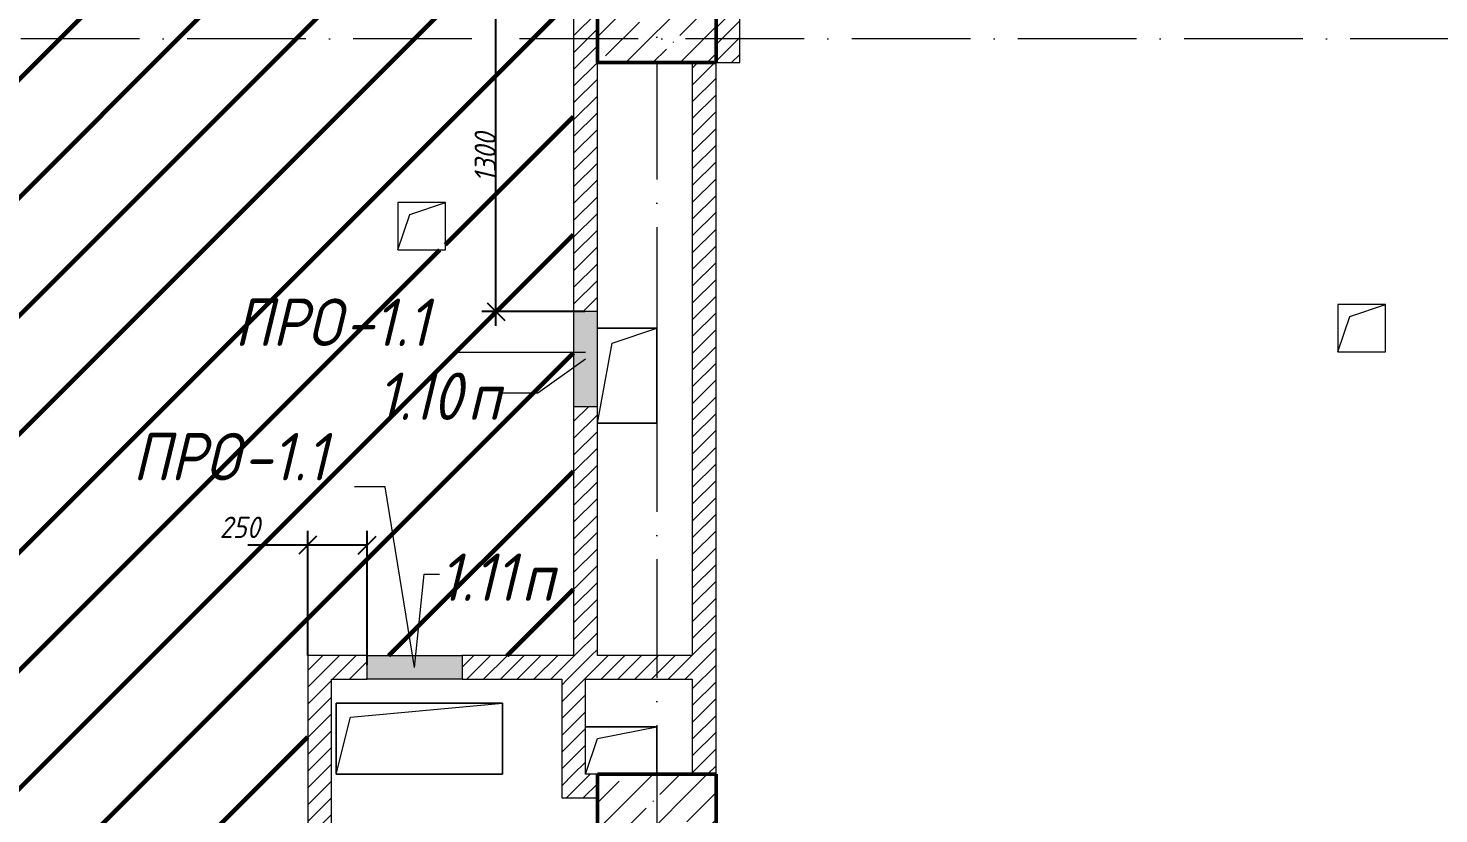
# Model space of a CAD drawing. Header units: millimetres. Extents: x -606178 to 312196, y -19338 to 632709.
# Drawn here: x -345329 to -339386, y 503808 to 507120 of the extents above; entities that cross this region are included whole.
import ezdxf

# ---------------------------------------------------------------- set-up
doc = ezdxf.new("R2010")
doc.units = ezdxf.units.MM
doc.linetypes.add('50_200_ШТРИХ_1Т_ш5_п1_п1_', pattern=[700, 500, -100, 0, -100])
for name, color, linetype, lineweight in [('6.4.3) Окр пт с инж. ПТ2.3', 150, 'Continuous', 60), ('A-____-____-DIMS', 7, 'Continuous', 9), ('A-FLOR-____-OTLN', 7, 'Continuous', 9), ('A-GENM-____-IDEN', 7, 'Continuous', 9), ('A-GENM-____-OTLN', 7, 'Continuous', 9), ('A-GLAZ-____-IDEN', 7, 'Continuous', 9), ('A-GLAZ-____-OTLN', 7, 'Continuous', 9), ('A-WALL-____-PATT-1', 7, 'Continuous', 9), ('A-WALL-FNSH-MCUT-1', 7, 'Continuous', 9), ('S-COLS-____-MCUT', 7, 'Continuous', 50), ('S-COLS-____-OTLN', 7, 'Continuous', 9), ('S-GRID-____-OTLN-1', 7, '50_200_ШТРИХ_1Т_ш5_п1_п1_', 9)]:
    doc.layers.add(name, color=color, linetype=linetype, lineweight=lineweight)
doc.styles.add('ISOCPEUR_I_11', font='isocpeui.ttf', dxfattribs={"width": 0.9, "height": 200})
doc.styles.add('ISOCPEUR_I_7', font='isocpeui.ttf', dxfattribs={"width": 0.9, "height": 90})
doc.dimstyles.new('ISO-1_8_0_9К_СРЕДНИЙ_Кладочные_1', dxfattribs={"dimscale": 304.8, "dimtxt": 89.638306, "dimasz": 0.246063, "dimexe": 0.19685, "dimexo": 0, "dimgap": 0, "dimtad": 1, "dimdec": 3, "dimrnd": 0.001, "dimdsep": 46, "dimtxsty": 'ISOCPEUR_I_7', "dimblk1": 'OBLIQUE', "dimblk2": 'OBLIQUE', "dimsah": 1, "dimcen": 0.09, "dimdle": 0.19685, "dimazin": 0, "dimtfac": 1, "dimtdec": 4, "dimtix": 1, "dimtmove": 0, "dimatfit": 3, "dimfxl": 1, "dimtvp": 1, "dimtolj": 1, "dimtzin": 0, "dimarcsym": 2})
doc.dimstyles.new('ISO-1_8_0_9К_СРЕДНИЙ_Кладочные_2', dxfattribs={"dimscale": 304.8, "dimtxt": 89.638306, "dimasz": 0.246063, "dimexe": 0.19685, "dimexo": 0, "dimgap": 0, "dimtad": 1, "dimdec": 3, "dimrnd": 0.001, "dimdsep": 46, "dimtxsty": 'ISOCPEUR_I_7', "dimblk1": 'OBLIQUE', "dimblk2": 'OBLIQUE', "dimsah": 1, "dimcen": 0.09, "dimdle": 0.19685, "dimazin": 0, "dimtfac": 1, "dimtdec": 4, "dimtix": 1, "dimtmove": 1, "dimatfit": 3, "dimfxl": 1, "dimtvp": 1, "dimtolj": 1, "dimtzin": 0, "dimarcsym": 2})
pattern_1 = [(45, (-425830.77, 451794.26), (-35.35534, 35.35534), [])]

# ---------------------------------------------------------------- blocks, each defined once
blk = doc.blocks.new('BSC_Колонна _Прямоугольная - 500х500-V41-АР1_План отверстий 1 этажа в осях 1-64_Ю-ЯЯ')
at = {"layer": 'S-COLS-____-OTLN'}
h = blk.add_hatch(dxfattribs=at)
h.set_pattern_fill('FP_48', color=256, style=0, pattern_type=2)
h.set_pattern_definition([(45, (-83150, -51931.04), (-114.04925, 114.04925), []), (45, (-83035.95, -51931.04), (-114.04925, 114.04925), [201.613, -40.323, 3.353, -36.97])])
h.paths.add_polyline_path([(-250, -250), (250, -250), (250, 250), (-250, 250)], flags=0)
at = {"layer": 'S-COLS-____-MCUT'}
for p, q in [((250, 250), (-250, 250)), ((-250, 250), (-250, -250)), ((250, -250), (250, 250)), ((-250, -250), (250, -250))]:
    blk.add_line(p, q, dxfattribs=at)
blk = doc.blocks.new('BSC_Колонна _Прямоугольная - 500х500-V42-АР1_План отверстий 1 этажа в осях 1-64_Ю-ЯЯ')
at = {"layer": 'S-COLS-____-OTLN'}
h = blk.add_hatch(dxfattribs=at)
h.set_pattern_fill('FP_49', color=256, style=0, pattern_type=2)
h.set_pattern_definition([(45, (-83150, -55431.04), (-114.04925, 114.04925), []), (45, (-83035.95, -55431.04), (-114.04925, 114.04925), [201.613, -40.323, 3.353, -36.97])])
h.paths.add_polyline_path([(-250, -250), (250, -250), (250, 250), (-250, 250), (-250, 178.3)], flags=0)
at = {"layer": 'S-COLS-____-MCUT'}
for p, q in [((250, 250), (-250, 250)), ((-250, 250), (-250, -250)), ((250, -250), (250, 250)), ((-250, -250), (250, -250))]:
    blk.add_line(p, q, dxfattribs=at)
blk = doc.blocks.new('AR_Отверстие Ниша - Лючок-32403806-АР1_План отверстий 1 этажа в осях 1-64_Ю-ЯЯ')
at = {"layer": 'A-GLAZ-____-OTLN'}
blk.add_hatch(color=256, dxfattribs=at).paths.add_polyline_path([(200, -50), (200, 50), (-200, 50), (-200, -50), (-63.8, -50)], flags=0)
for p, q in [((200, 50), (-200, 50)), ((-200, 50), (-200, -50)), ((200, -50), (200, 50)), ((-200, -50), (200, -50))]:
    blk.add_line(p, q, dxfattribs=at)
blk = doc.blocks.new('AR_Отверстие Ниша - Лючок-32403836-АР1_План отверстий 1 этажа в осях 1-64_Ю-ЯЯ')
at = {"layer": 'A-GLAZ-____-OTLN'}
blk.add_hatch(color=256, dxfattribs=at).paths.add_polyline_path([(200, -50), (200, 50), (-200, 50), (-200, -50)], flags=0)
for p, q in [((-200, 50), (200, 50)), ((-200, -50), (-200, 50)), ((200, 50), (200, -50)), ((200, -50), (-200, -50))]:
    blk.add_line(p, q, dxfattribs=at)
blk = doc.blocks.new('AR_Отверстие прямоугольное _в плите_ - AR_Отверстие прямоугольное _в плите_-30459204-АР1_План отверстий 1 этажа в осях 1-64_Ю-ЯЯ')
at = {"layer": 'A-GENM-____-OTLN'}
for p, q in [((125, 200), (-125, 200)), ((-62.5, 137.5), (125, 200)), ((125, -200), (125, 200)), ((-125, -200), (-62.5, 137.5)), ((-125, -200), (125, -200))]:
    blk.add_line(p, q, dxfattribs=at)
blk = doc.blocks.new('AR_Отверстие прямоугольное _в плите_ - AR_Отверстие прямоугольное _в плите_-30459597-АР1_План отверстий 1 этажа в осях 1-64_Ю-ЯЯ')
at = {"layer": 'A-GENM-____-OTLN'}
for p, q in [((100, 100), (-100, 100)), ((-100, 100), (-100, -100)), ((-50, 50), (100, 100)), ((100, -100), (100, 100)), ((-100, -100), (-50, 50)), ((-100, -100), (100, -100))]:
    blk.add_line(p, q, dxfattribs=at)
blk = doc.blocks.new('AR_Отверстие прямоугольное _в плите_ - AR_Отверстие прямоугольное _в плите_-30459430-АР1_План отверстий 1 этажа в осях 1-64_Ю-ЯЯ')
at = {"layer": 'A-GENM-____-OTLN'}
for p, q in [((350, 150), (-350, 150)), ((-350, 150), (-350, -150)), ((-290, 90), (350, 150)), ((350, -150), (350, 150)), ((-350, -150), (-290, 90)), ((-350, -150), (350, -150))]:
    blk.add_line(p, q, dxfattribs=at)
blk = doc.blocks.new('AR_Отверстие прямоугольное _в плите_ - AR_Отверстие прямоугольное _в плите_-V240-АР1_План отверстий 1 этажа в осях 1-64_Ю-ЯЯ')
at = {"layer": 'A-GENM-____-OTLN'}
for p, q in [((150, 100), (-150, 100)), ((-100, 50), (150, 100)), ((150, -100), (150, 100)), ((-150, -100), (-100, 50))]:
    blk.add_line(p, q, dxfattribs=at)
blk = doc.blocks.new('_Oblique')
at = {"color": 0, "linetype": 'ByBlock', "lineweight": -2}
blk.add_line((-0.5, -0.5), (0.5, 0.5), dxfattribs=at)
blk = doc.blocks.new('*D4449')
at = {"layer": 'A-____-____-DIMS', "color": 0, "lineweight": -2, "transparency": 16777216}
for p, q in [((-344150.8, 504475.3), (-344150.8, 505000.9)), ((-343900.8, 504434.4), (-343900.8, 505000.9)), ((-344150.8, 504940.9), (-344403.5, 504940.9)), ((-343900.8, 504940.9), (-344210.8, 504940.9))]:
    blk.add_line(p, q, dxfattribs=at)
at = {"layer": 'Defpoints', "color": 0, "transparency": 16777216}
for p in [(-343900.8, 504940.9), (-344150.8, 504475.3), (-343900.8, 504434.4)]:
    blk.add_point(p, dxfattribs=at)
at = {"layer": 'A-____-____-DIMS', "color": 0, "lineweight": -2, "transparency": 16777216, "xscale": 75, "yscale": 75, "zscale": 75, "rotation": 180}
blk.add_blockref('_Oblique', (-344150.8, 504940.9), dxfattribs=at)
at = {"layer": 'A-____-____-DIMS', "color": 0, "lineweight": -2, "transparency": 16777216, "xscale": 75, "yscale": 75, "zscale": 75}
blk.add_blockref('_Oblique', (-343900.8, 504940.9), dxfattribs=at)
at = {"layer": 'A-____-____-DIMS', "color": 0, "transparency": 16777216, "insert": (-344522.2, 505060.9), "char_height": 90, "width": 409.578, "attachment_point": 1, "line_spacing_factor": 1.149209, "style": 'ISOCPEUR_I_7'}
blk.add_mtext('\\A1;250', dxfattribs=at)
blk = doc.blocks.new('*D4450')
at = {"layer": 'A-____-____-DIMS', "color": 0, "lineweight": -2, "transparency": 16777216}
for p, q in [((-343358, 505865.3), (-343358, 507285.3)), ((-342930.8, 507225.3), (-343418, 507225.3)), ((-342983.8, 505925.3), (-343418, 505925.3))]:
    blk.add_line(p, q, dxfattribs=at)
at = {"layer": 'Defpoints', "color": 0, "transparency": 16777216}
for p in [(-343358, 507225.3), (-342930.8, 507225.3), (-342983.8, 505925.3)]:
    blk.add_point(p, dxfattribs=at)
at = {"layer": 'A-____-____-DIMS', "color": 0, "lineweight": -2, "transparency": 16777216, "xscale": 75, "yscale": 75, "zscale": 75}
for p, rotation in [((-343358, 507225.3), 90), ((-343358, 505925.3), 270)]:
    blk.add_blockref('_Oblique', p, dxfattribs=dict(at, rotation=rotation))
at = {"layer": 'A-____-____-DIMS', "color": 0, "transparency": 16777216, "insert": (-343403, 506575.3), "char_height": 90, "width": 504.733, "attachment_point": 5, "rotation": 90, "style": 'ISOCPEUR_I_7'}
blk.add_mtext('\\A1;1300', dxfattribs=at)

msp = doc.modelspace()

# ---------------------------------------------------------------- hatches: boundary and pattern name
at = {"layer": '6.4.3) Окр пт с инж. ПТ2.3'}
h = msp.add_hatch(dxfattribs=at)
h.set_pattern_fill('ANSI31', color=256, scale=111)
h.paths.add_polyline_path([(-332580.7712, 501875.3011), (-332580.7712, 503075.3011), (-332580.7712, 503475.3011), (-336580.7712, 503475.3011), (-337080.7712, 503475.3011), (-338565.7712, 503475.3011), (-338935.7712, 503475.3011), (-339385.7712, 503475.3011), (-339615.7712, 503475.3011), (-339665.7712, 503475.3011), (-340765.7712, 503475.3011), (-340815.7712, 503475.3011), (-341015.7712, 503475.3011), (-341065.7712, 503475.3011), (-342430.7712, 503475.3011), (-342830.7712, 503475.3011), (-342830.7712, 503175.3011), (-344150.7712, 503175.3011), (-344150.7712, 504475.3011), (-343900.7712, 504475.3011), (-343500.7712, 504475.3011), (-343030.7712, 504475.3011), (-343030.7712, 505525.3011), (-343030.7712, 505925.3011), (-343030.7712, 507225.3011), (-344480.7712, 507225.3011), (-344830.7712, 507225.3011), (-344830.7712, 507975.3011), (-344830.7712, 508275.3011), (-344830.7712, 509975.3011), (-344480.7712, 509975.3011), (-343430.7712, 509975.3011), (-343430.7712, 510075.3011), (-343430.7712, 510275.3011), (-343430.7712, 510975.3011), (-343430.7712, 511175.3011), (-343430.7712, 511890.3011), (-344130.7712, 511890.3011), (-344530.7712, 511890.3011), (-345530.7712, 511890.3011), (-345580.7712, 511890.3011), (-346480.7712, 511890.3011), (-346880.7712, 511890.3011), (-347630.7712, 511890.3011), (-347630.7712, 511675.3011), (-347630.7712, 511175.3011), (-348130.7712, 511175.3011), (-348130.7712, 507475.3011), (-347830.7712, 507475.3011), (-347830.7712, 506975.3011), (-348130.7712, 506975.3011), (-348130.7712, 504475.3011), (-347230.7712, 504475.3011), (-347230.7712, 502675.3011), (-348130.7712, 502675.3011), (-348130.7712, 499550.3011), (-347230.7712, 499550.3011), (-347230.7712, 499295.4397), (-338230.7712, 499295.4397), (-338080.7712, 499595.4397), (-337780.7712, 498995.4397), (-337630.7712, 499295.4397), (-328980.7712, 499295.4397), (-328980.7712, 500125.3011), (-332580.7712, 500125.3011)])
h.paths.add_polyline_path([(-343570.7712, 506185.3011), (-343770.7712, 506185.3011), (-343770.7712, 506385.3011), (-343570.7712, 506385.3011)], flags=16)
h.paths.add_polyline_path([(-343530.7712, 510975.3011), (-343730.7712, 510975.3011), (-343730.7712, 511175.3011), (-343530.7712, 511175.3011)], flags=16)
at = {"layer": 'A-WALL-____-PATT-1'}
h = msp.add_hatch(dxfattribs=at)
h.set_pattern_fill('FP_5', color=256, style=0, pattern_type=2)
h.set_pattern_definition(pattern_1)
h.paths.add_polyline_path([(-342330.7712, 506975.3011), (-342330.7712, 507475.3011), (-342430.7712, 507475.3011), (-342430.7712, 506975.3011)], flags=0)
h = msp.add_hatch(dxfattribs=at)
h.set_pattern_fill('FP_5', color=256, style=0, pattern_type=2)
h.set_pattern_definition(pattern_1)
h.paths.add_polyline_path([(-342930.7712, 504475.3011), (-342930.7712, 505525.3011), (-343030.7712, 505525.3011), (-343030.7712, 504475.3011)], flags=0)
h.paths.add_polyline_path([(-342930.7712, 505925.3011), (-342930.7712, 507225.3011), (-343030.7712, 507225.3011), (-343030.7712, 505925.3011)], flags=0)
h = msp.add_hatch(dxfattribs=at)
h.set_pattern_fill('FP_5', color=256, style=0, pattern_type=2)
h.set_pattern_definition(pattern_1)
h.paths.add_polyline_path([(-342430.7712, 503975.3011), (-342430.7712, 506975.3011), (-342530.7712, 506975.3011), (-342530.7712, 503975.3011)], flags=0)
h = msp.add_hatch(dxfattribs=at)
h.set_pattern_fill('FP_5', color=256, style=0, pattern_type=2)
h.set_pattern_definition(pattern_1)
h.paths.add_polyline_path([(-344150.7712, 503275.3011), (-344050.7712, 503275.3011), (-344050.7712, 504475.3011), (-344150.7712, 504475.3011), (-344150.7712, 504174.6617)], flags=0)
h = msp.add_hatch(dxfattribs=at)
h.set_pattern_fill('FP_5', color=256, style=0, pattern_type=2)
h.set_pattern_definition(pattern_1)
h.paths.add_polyline_path([(-344050.7712, 504375.3011), (-343900.7712, 504375.3011), (-343900.7712, 504475.3011), (-344050.7712, 504475.3011)], flags=0)
h.paths.add_polyline_path([(-342773.6485, 504375.3011), (-342530.7712, 504375.3011), (-342530.7712, 504475.3011), (-343500.7712, 504475.3011), (-343500.7712, 504375.3011), (-342980.7712, 504375.3011)], flags=0)
h = msp.add_hatch(dxfattribs=at)
h.set_pattern_fill('FP_5', color=256, style=0, pattern_type=2)
h.set_pattern_definition(pattern_1)
h.paths.add_polyline_path([(-342980.7712, 503975.3011), (-342980.7712, 504375.3011), (-343080.7712, 504375.3011), (-343080.7712, 503975.3011)], flags=0)
h = msp.add_hatch(dxfattribs=at)
h.set_pattern_fill('FP_5', color=256, style=0, pattern_type=2)
h.set_pattern_definition(pattern_1)
h.paths.add_polyline_path([(-343080.7712, 503875.3011), (-342930.7712, 503875.3011), (-342930.7712, 503975.3011), (-343080.7712, 503975.3011)], flags=0)

# ---------------------------------------------------------------- linework, layer by layer
at = {"layer": 'A-FLOR-____-OTLN'}
for p, q in [((-342930.7712, 505855.0678), (-342680.7712, 505855.0678)), ((-342680.7712, 505855.0678), (-342680.7712, 505455.0678)), ((-342680.7712, 505455.0678), (-342930.7712, 505455.0678)), ((-344030.7712, 504275.3011), (-343330.7712, 504275.3011)), ((-344030.7712, 503975.3011), (-344030.7712, 504275.3011)), ((-343330.7712, 504275.3011), (-343330.7712, 503975.3011)), ((-342980.7712, 504175.3011), (-342680.7712, 504175.3011)), ((-342680.7712, 504175.3011), (-342680.7712, 503975.3011)), ((-343330.7712, 503975.3011), (-344030.7712, 503975.3011))]:
    msp.add_line(p, q, dxfattribs=at)
at = {"layer": 'A-GENM-____-IDEN'}
for p, q in [((-342980.7712, 505753.1217), (-343524.8834, 505753.1217)), ((-343824.0622, 505186.5376), (-343953.8967, 505186.5376)), ((-343700.7712, 504425.3011), (-343824.0622, 505186.5376))]:
    msp.add_line(p, q, dxfattribs=at)
at = {"layer": 'A-GLAZ-____-IDEN'}
for p, q in [((-342980.7712, 505725.3011), (-343181.543, 505580.9887)), ((-343181.543, 505580.9887), (-343334.6139, 505580.9887)), ((-343700.7712, 504425.3011), (-343660.7712, 504818.2264)), ((-343660.7712, 504818.2264), (-343596.3545, 504818.2264))]:
    msp.add_line(p, q, dxfattribs=at)
at = {"layer": 'A-WALL-FNSH-MCUT-1'}
for p, q in [((-342330.7712, 506975.3011), (-342330.7712, 507474.9536)), ((-343030.7712, 507225.3011), (-343030.7712, 505925.3011)), ((-342930.7712, 505925.3011), (-342930.7712, 506975.3011)), ((-342530.7712, 506975.3011), (-342530.7712, 504475.3011)), ((-342430.7712, 503975.3011), (-342430.7712, 506975.3011)), ((-342430.7712, 506975.3011), (-342330.7712, 506975.3011)), ((-343030.7712, 505525.3011), (-343030.7712, 504475.3011)), ((-342930.7712, 504475.3011), (-342930.7712, 505525.3011)), ((-344150.7712, 504475.3011), (-344150.7712, 503175.3011)), ((-343900.7712, 504475.3011), (-344150.7712, 504475.3011)), ((-343030.7712, 504475.3011), (-343500.7712, 504475.3011)), ((-342530.7712, 504475.3011), (-342930.7712, 504475.3011)), ((-344050.7712, 503275.3011), (-344050.7712, 504375.3011)), ((-344050.7712, 504375.3011), (-343900.7712, 504375.3011)), ((-343500.7712, 504375.3011), (-343080.7712, 504375.3011)), ((-343080.7712, 504375.3011), (-343080.7712, 503875.3011)), ((-342980.7712, 504375.3011), (-342530.7712, 504375.3011)), ((-342980.7712, 503975.3011), (-342980.7712, 504375.3011)), ((-342530.7712, 504375.3011), (-342530.7712, 503975.3011)), ((-342930.7712, 503975.3011), (-342980.7712, 503975.3011)), ((-343080.7712, 503875.3011), (-342930.7712, 503875.3011))]:
    msp.add_line(p, q, dxfattribs=at)
at = {"layer": 'S-GRID-____-OTLN-1'}
for p, q in [((-342680.7712, 542687.1106), (-342680.7712, 491375.8881)), ((-321756.3646, 507075.3011), (-430499.5414, 507075.3011))]:
    msp.add_line(p, q, dxfattribs=at)

# ---------------------------------------------------------------- block references
at = {"layer": 'A-GENM-____-OTLN'}
for name, p in [('AR_Отверстие прямоугольное _в плите_ - AR_Отверстие прямоугольное _в плите_-30459597-АР1_План отверстий 1 этажа в осях 1-64_Ю-ЯЯ', (-343670.7712, 506285.3011)), ('AR_Отверстие прямоугольное _в плите_ - AR_Отверстие прямоугольное _в плите_-30459597-АР1_План отверстий 1 этажа в осях 1-64_Ю-ЯЯ', (-339710.7712, 505855.3011)), ('AR_Отверстие прямоугольное _в плите_ - AR_Отверстие прямоугольное _в плите_-30459204-АР1_План отверстий 1 этажа в осях 1-64_Ю-ЯЯ', (-342805.7712, 505655.0678)), ('AR_Отверстие прямоугольное _в плите_ - AR_Отверстие прямоугольное _в плите_-30459430-АР1_План отверстий 1 этажа в осях 1-64_Ю-ЯЯ', (-343680.7712, 504125.3011)), ('AR_Отверстие прямоугольное _в плите_ - AR_Отверстие прямоугольное _в плите_-V240-АР1_План отверстий 1 этажа в осях 1-64_Ю-ЯЯ', (-342830.7712, 504075.3011))]:
    msp.add_blockref(name, p, dxfattribs=at)
at = {"layer": 'A-GLAZ-____-OTLN', "rotation": 270}
msp.add_blockref('AR_Отверстие Ниша - Лючок-32403806-АР1_План отверстий 1 этажа в осях 1-64_Ю-ЯЯ', (-342980.7712, 505725.3011), dxfattribs=at)
at = {"layer": 'A-GLAZ-____-OTLN'}
msp.add_blockref('AR_Отверстие Ниша - Лючок-32403836-АР1_План отверстий 1 этажа в осях 1-64_Ю-ЯЯ', (-343700.7712, 504425.3011), dxfattribs=at)
at = {"layer": 'S-COLS-____-OTLN'}
for name, p in [('BSC_Колонна _Прямоугольная - 500х500-V42-АР1_План отверстий 1 этажа в осях 1-64_Ю-ЯЯ', (-342680.7712, 507225.3011)), ('BSC_Колонна _Прямоугольная - 500х500-V41-АР1_План отверстий 1 этажа в осях 1-64_Ю-ЯЯ', (-342680.7712, 503725.3011))]:
    msp.add_blockref(name, p, dxfattribs=at)

# ---------------------------------------------------------------- texts
at = {"layer": 'A-GENM-____-IDEN', "char_height": 200, "attachment_point": 1, "style": 'ISOCPEUR_I_11'}
for s, insert, width in [('ПРО', (-344459.7401, 505980.2379), 562.784625), ('-1.1', (-343995.3963, 505980.2379), 461.772), ('ПРО', (-344888.7533, 505413.6537), 562.784625), ('-1.1', (-344424.4096, 505413.6537), 461.772)]:
    msp.add_mtext(s, dxfattribs=dict(at, insert=insert, width=width))
at = {"layer": 'A-GLAZ-____-IDEN', "char_height": 200, "attachment_point": 1, "style": 'ISOCPEUR_I_11'}
for s, insert, width in [('1.10', (-343858.9725, 505668.6032), 461.772), ('\\fISOCPEUR|b0|i1|c204|p34|;\\W.9;п', (-343477.9725, 505668.6032), 158.734125), ('1.11', (-343596.3545, 504905.8409), 418.480875), ('\\fISOCPEUR|b0|i1|c204|p34|;\\W.9;п', (-343251.0732, 504905.8409), 158.734125)]:
    msp.add_mtext(s, dxfattribs=dict(at, insert=insert, width=width))

# ---------------------------------------------------------------- dimensions: what is measured, and where the dimension line sits
at = {"layer": 'A-____-____-DIMS'}
dim = msp.add_linear_dim(base=(-343358.0416, 507225.3011), p1=(-342983.8192, 505925.3011), p2=(-342930.7712, 507225.3011), angle=90, dimstyle='ISO-1_8_0_9К_СРЕДНИЙ_Кладочные_2', override={"dimpost": '<>', "dimfxl": 1301.081892}, dxfattribs=at)
dim.commit()
dim.dimension.update_dxf_attribs({"geometry": '*D4450', "text_midpoint": (-343403.0416, 506575.3011)})
dim = msp.add_linear_dim(base=(-343900.7712, 504940.8745), p1=(-344150.7712, 504475.3011), p2=(-343900.7712, 504434.3672), dimstyle='ISO-1_8_0_9К_СРЕДНИЙ_Кладочные_1', override={"dimpost": '<>', "dimfxl": 253.329007}, dxfattribs=at)
dim.commit()
dim.dimension.update_dxf_attribs({"geometry": '*D4449', "text_midpoint": (-344317.4337, 504940.8745), "dimtype": 160})

doc.saveas('drawing.dxf')
